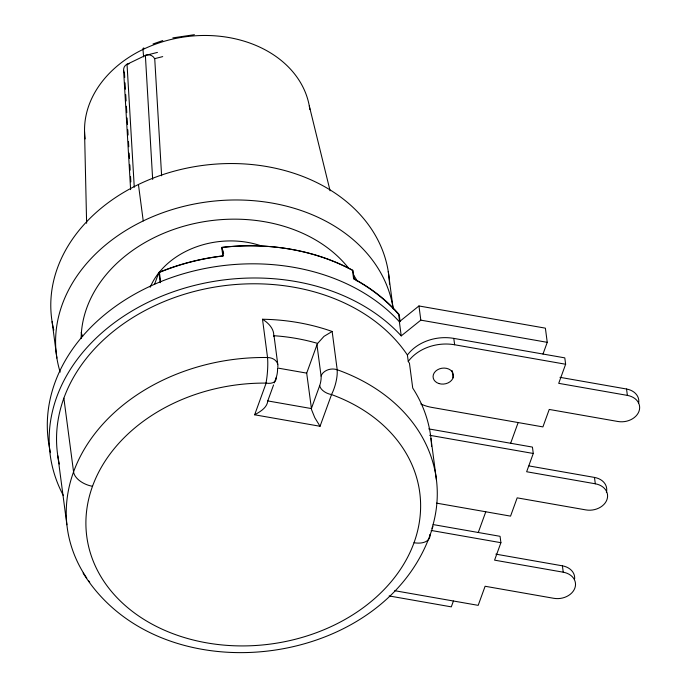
<?xml version="1.0" encoding="UTF-8"?>
<svg xmlns="http://www.w3.org/2000/svg" width="687" height="687" viewBox="0 0 687 687"><rect width="100%" height="100%" fill="white"/><g stroke="black" fill="none" stroke-linecap="round" stroke-linejoin="round"><path stroke-width="1.03" d="M273.649 336.201A11.387 8.862 -7.5 0 0 273.744 335.711C274.104 328.575 268.128 322.744 262.503 319.249L267.544 357.523A11.387 8.862 -7.5 0 1 277.823 367.056M432.947 526.319C390.491 669.009 161.677 699.375 83.118 573.095M154.498 284.504L158.886 272.395A191.269 148.856 -7.5 0 1 222.828 255.907L221.712 247.406A191.269 148.856 -7.5 0 1 352.5 270.36L353.616 278.862A191.269 148.856 -7.5 0 1 398.666 314.483L399.611 321.696M321.087 375.961A6.904 1.623 -80 0 1 319.695 385.553A11.387 6.63 19.9 0 0 331.538 394.578L320.039 426.266L254.645 414.793L266.144 383.106A11.387 6.63 19.9 0 0 276.105 377.927L274.293 382.925M254.645 414.793C260.081 411.788 267.149 407.743 267.767 400.916L273.572 384.926M320.039 426.266L314.775 417.653L311.606 409.813L306.694 373.127L316.965 344.814A11.387 8.862 -7.5 0 1 317.634 343.414L324.006 336.355L332.156 331.478L337.197 369.752A186.143 144.863 -7.5 0 1 431.951 528.492M319.704 385.579L311.366 408.567L267.767 400.916M453.429 601.005L451.299 606.861L389.143 595.947M478.272 532.494L485.769 511.824M510.639 443.27L518.135 422.599M542.996 354.045L547.247 342.332L545.384 328.154L418.95 305.964L399.362 321.722A193.545 150.625 -7.5 0 0 166.443 279.411A193.545 150.625 -7.5 0 0 50.563 452.716M433.145 524.576L500.067 536.315L500.909 542.696L494.58 560.154L563.246 572.202A17.081 13.293 -7.5 0 1 574.856 588.124A17.081 13.293 -7.5 0 1 553.774 598.308L485.108 586.26L478.186 605.35L394.673 590.691M428.774 428.903L532.434 447.091L533.275 453.472L526.646 471.746L595.311 483.794A17.081 13.293 -7.5 0 1 606.922 499.724A17.081 13.293 -7.5 0 1 585.839 509.9L517.174 497.852L510.553 516.126L436.546 503.133M59.348 464.034A186.143 144.863 -7.5 0 1 183.274 294.603A186.143 144.863 -7.5 0 1 407.408 355.042A40.988 31.894 -7.5 0 1 453.789 338.39L564.8 357.867L565.633 364.247L558.711 383.337L627.377 395.394A17.081 13.293 -7.5 0 1 638.987 411.315A17.081 13.293 -7.5 0 1 617.905 421.492L549.239 409.443L542.91 426.902L431.908 407.417A40.988 31.894 -7.5 0 1 420.848 403.999M63.393 495.602A193.545 150.625 -7.5 0 1 150.693 301.035A193.545 150.625 -7.5 0 1 401.225 335.891L420.822 320.142L547.247 342.332M134.266 187.259L127.035 64.303L145.378 55.441L157.443 52.41M153.012 43.959L162.776 40.567M127.035 64.303L129.044 63.797M145.326 55.355A6.999 6.578 19.3 0 1 154.635 58.661L162.716 56.609M172.841 37.879L194.395 34.694M407.408 355.042L408.25 361.422A40.988 31.894 -7.5 0 1 454.631 344.762L565.633 364.247M559.982 377.326L626.535 389.014A17.081 13.293 -7.5 0 1 638.67 402.951M277.634 368.026L306.694 373.127M429.667 435.292L533.275 453.472M528.973 465.923L594.47 477.422A17.081 13.293 -7.5 0 1 606.389 492.356M431.135 530.45L500.909 542.696M495.851 554.143L562.404 565.83A17.081 13.293 -7.5 0 1 574.658 578.772M408.25 361.422L409.452 363.251L412.724 388.061A186.143 144.863 -7.5 0 1 431.582 446.395M221.712 247.406L223.636 253.426M309.305 105.97L330.095 190.806M626.535 389.014L627.377 395.394M594.47 477.422L595.311 483.794M562.404 565.83L563.246 572.202M453.789 338.39L454.631 344.762M452.123 370.576L453.077 377.816M418.95 305.964L420.822 320.142M430.981 438.495L436.485 480.196M400.135 321.739L399.181 314.526A191.269 148.856 -7.5 0 0 354.14 278.905L353.015 270.403A191.269 148.856 -7.5 0 0 222.227 247.449L223.352 255.95A191.269 148.856 -7.5 0 0 159.401 272.438L160.629 281.722M399.362 321.722L401.225 335.891M388.249 271.451L393.05 307.87M316.965 344.814L321.069 376.004A11.387 8.862 -7.5 0 1 337.197 369.752M274.079 336.166L277.78 364.445M158.886 272.395L160.243 282.709M138.439 184.502L143.24 220.931M63.865 398.177L73.569 471.892A18.214 10.606 19.9 0 0 92.496 486.293M52.092 321.645L56.892 358.073M57.794 455.782L66.888 524.774M143.617 56.909L142.982 49.447A6.827 1.675 64.2 0 1 144.339 48.425M154.73 58.618L161.617 175.803M145.378 55.441L152.669 179.47M124.467 73.234L124.716 77.502M125.025 82.826L125.403 89.216M125.712 94.54L126.09 100.937M126.408 106.262L126.777 112.651M127.095 117.984L127.473 124.373M127.782 129.697L128.091 135.021M128.469 141.419L128.787 146.743M129.156 153.132L129.474 158.465M129.852 164.854L130.161 170.178M130.539 176.568L130.848 181.9M123.617 70.709L130.616 189.629M86.622 223.292L84.553 131.749M331.538 394.578A167.929 130.693 -7.5 0 1 360.701 609.532A167.929 130.693 -7.5 0 1 93.87 562.696A167.929 130.693 -7.5 0 1 266.144 383.106M267.518 357.652A18.248 2.757 -85.6 0 1 266.084 382.633M429.959 534.443A18.214 10.606 19.9 0 1 414.021 542.721M337.111 369.924A18.248 5.505 -74.4 0 1 331.52 394.493M89.722 582.267A186.143 144.863 -7.5 0 1 88.537 580.627M86.811 578.153A186.143 144.863 -7.5 0 1 97.64 430.174A186.143 144.863 -7.5 0 1 267.544 357.523M262.503 319.249A186.143 144.863 -7.5 0 1 332.156 331.478M273.744 335.711A174.764 136.009 -7.5 0 1 317.634 343.414M277.514 368.541A6.904 1.623 -80 0 1 276.105 377.902M150.195 287.235A79.692 62.019 -7.5 0 1 261.034 245.817M85.119 138.911A113.329 88.194 -7.5 0 1 186.04 36.703A113.329 88.194 -7.5 0 1 309.846 109.448M53.809 330.078A169.964 132.273 -7.5 0 1 201.746 165.558A169.964 132.273 -7.5 0 1 389.495 284.049M60.164 372.114A169.964 132.273 -7.5 0 1 195.52 203.79A169.964 132.273 -7.5 0 1 393.213 308.927M81.135 338.588A144.304 112.307 -7.5 0 1 187.13 225.31A144.304 112.307 -7.5 0 1 348.309 267.81M353.376 274.757A144.304 112.307 -7.5 0 1 357.249 281.095M82.638 336.475A144.304 112.307 -7.5 0 1 81.203 332.585M124.562 73.191A6.999 6.578 19.3 0 1 126.983 64.217M438.916 383.552A10.245 7.978 -7.5 0 0 453.446 374.904A10.245 7.978 -7.5 0 0 437.447 369.821A10.245 7.978 -7.5 0 0 438.916 383.552"/></g></svg>
